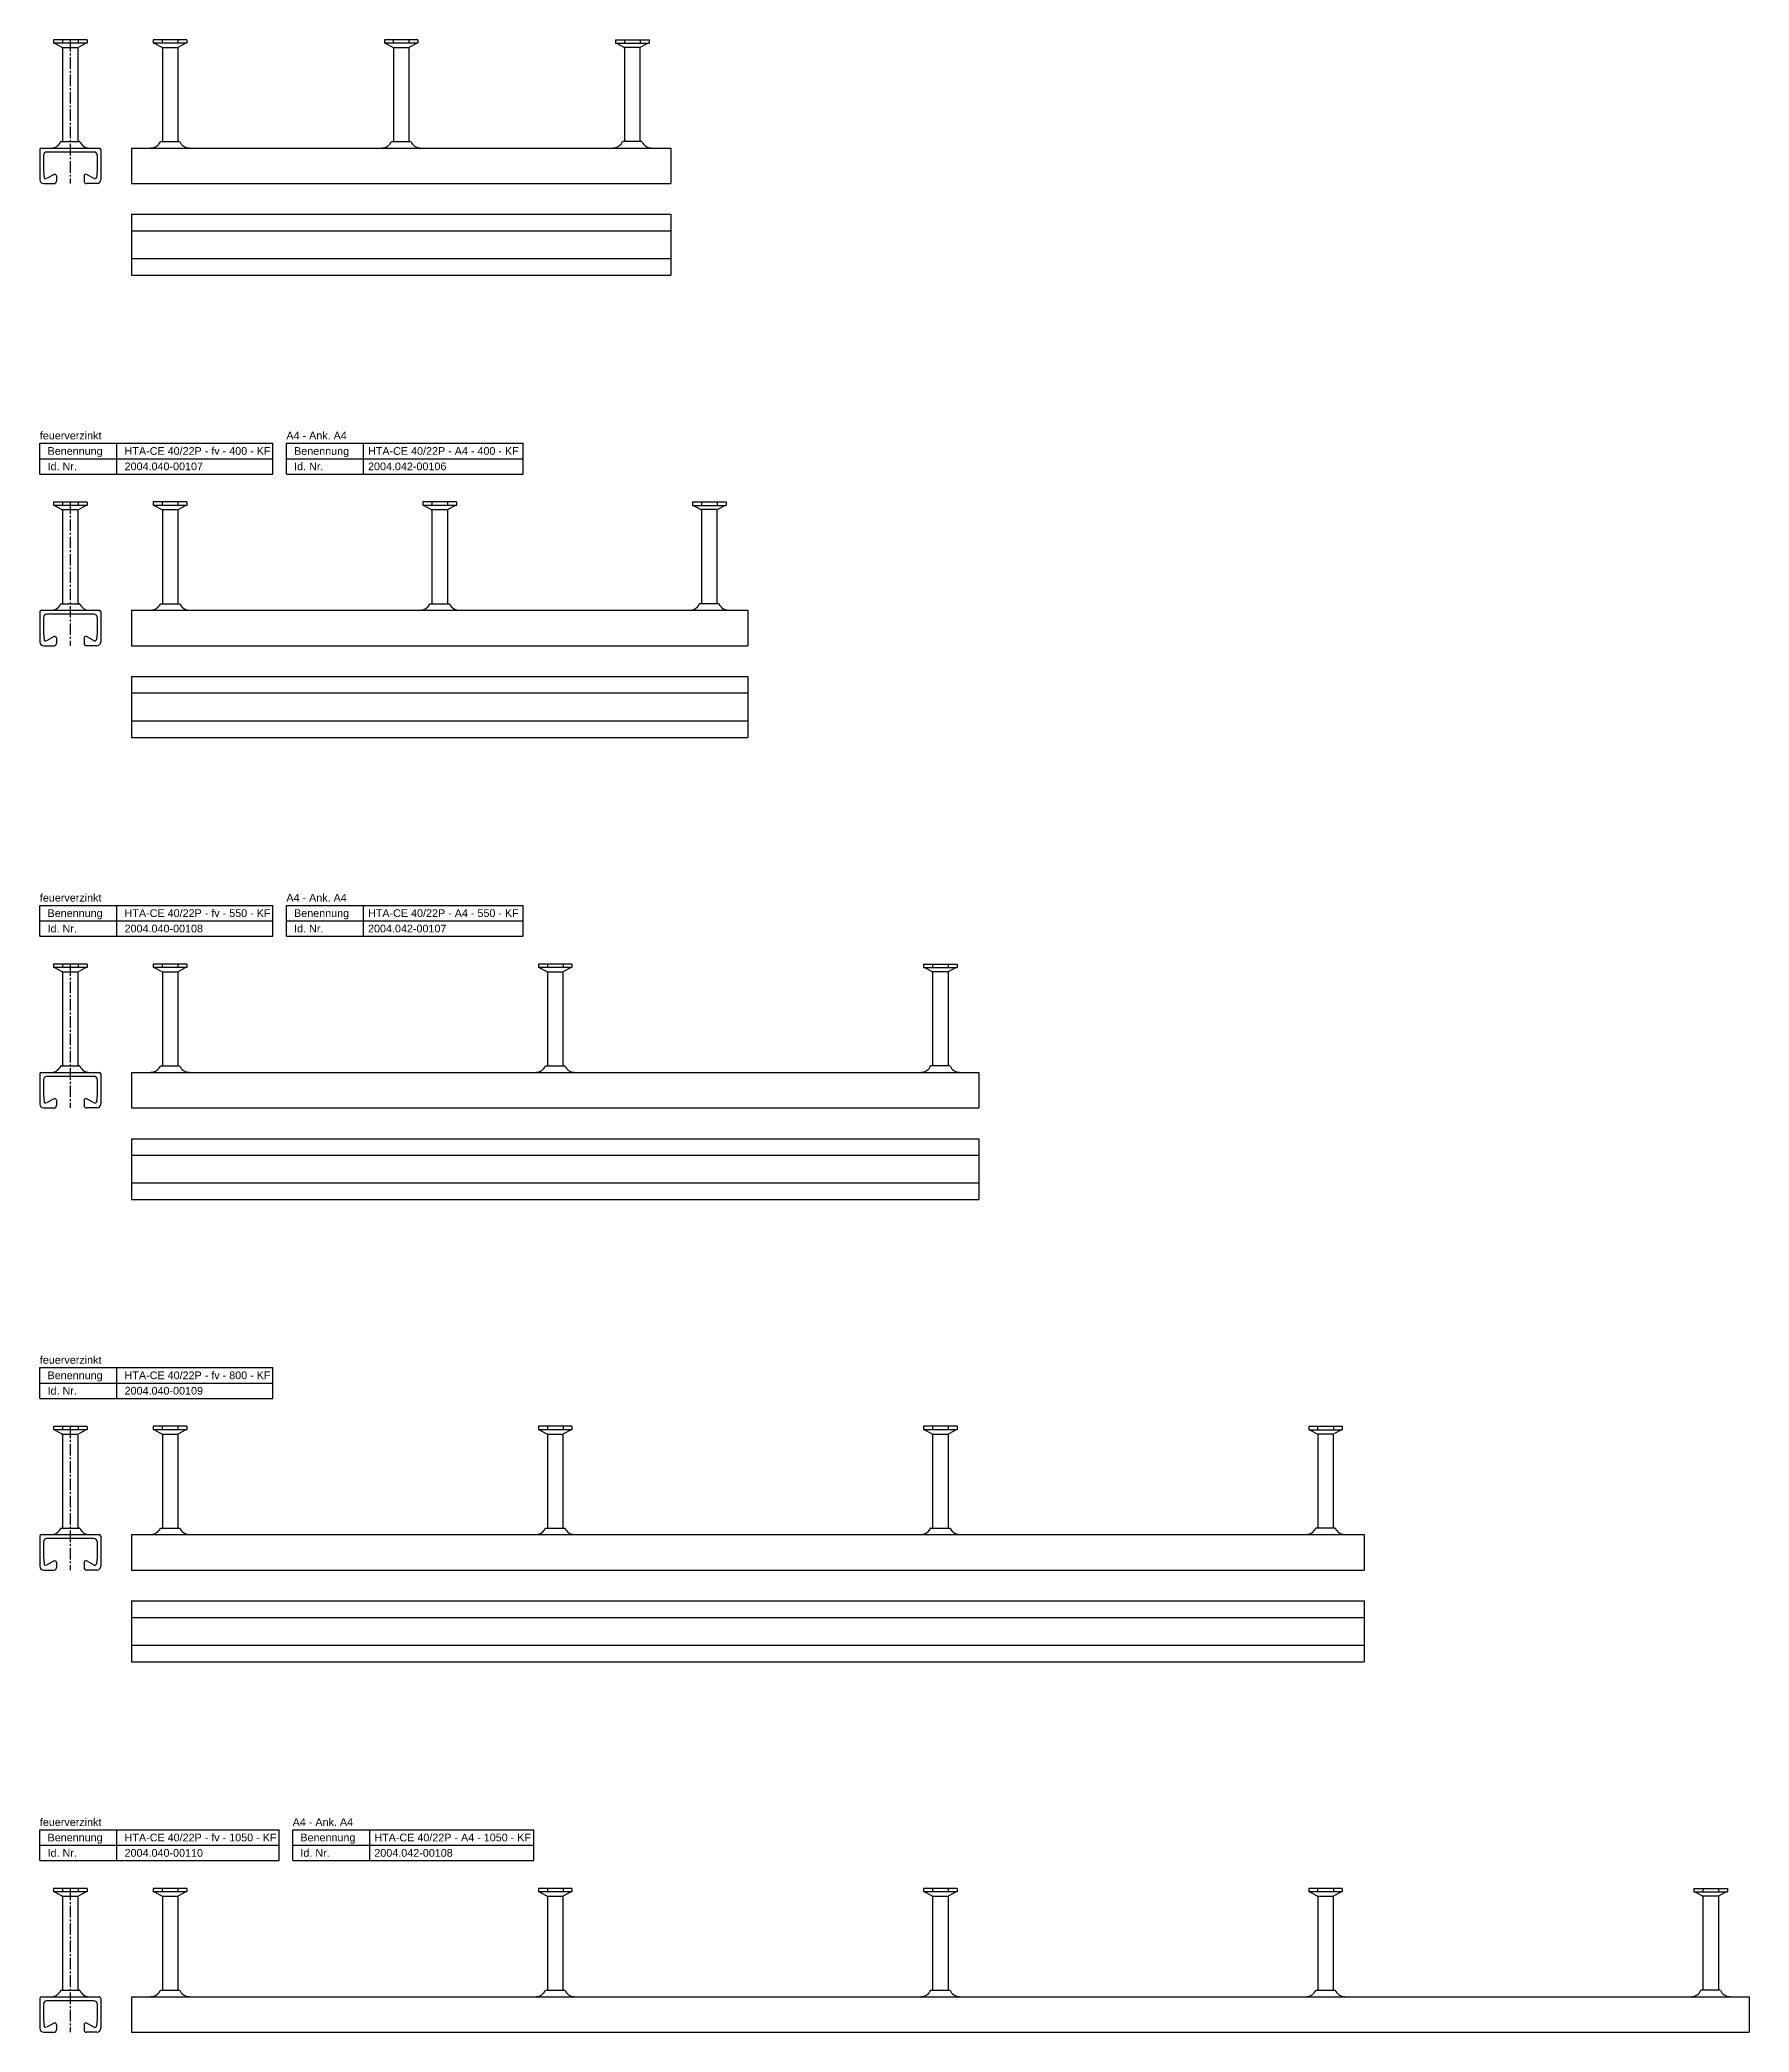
# Model space of a CAD drawing. Header units: millimetres. Extents: x 7205 to 13335, y -2256 to 2742.
# Drawn here: x 7205 to 8315, y 203 to 1497 of the extents above; entities that cross this region are included whole.
import ezdxf

# ---------------------------------------------------------------- set-up
doc = ezdxf.new("R2010")
doc.units = ezdxf.units.MM
doc.header["$LTSCALE"] = 10
doc.header["$PDMODE"] = 35
doc.linetypes.add('MITTE2', pattern=[1.125, 0.75, -0.125, 0.125, -0.125])
doc.layers.get('DEFPOINTS').update_dxf_attribs({"linetype": 'CONTINUOUS'})
for name, color, linetype in [('ACHSEN', 1, 'MITTE2'), ('HALFEN', 2, 'CONTINUOUS'), ('TEXT3', 3, 'CONTINUOUS')]:
    doc.layers.add(name, color=color, linetype=linetype)
doc.styles.add('ARIAL50', font='arial.ttf', dxfattribs={"height": 5})

msp = doc.modelspace()

# ---------------------------------------------------------------- linework, layer by layer
at = {"layer": 'ACHSEN'}
for p, q in [((7225, 1496.5), (7225, 1403.3)), ((7225, 1196.5), (7225, 1103.3)), ((7225, 896.5), (7225, 803.3)), ((7225, 596.5), (7225, 503.3)), ((7225, 296.5), (7225, 203.3))]:
    msp.add_line(p, q, dxfattribs=at)
at = {"layer": 'DEFPOINTS', "color": 0, "linetype": 'ByBlock'}
for p in [(7231.3, 1430.5), (7231.3, 1430.5), (7231.3, 1130.5), (7231.3, 1130.5), (7231.3, 830.5), (7231.3, 830.5), (7231.3, 530.5), (7231.3, 530.5), (7231.3, 230.5), (7231.3, 230.5)]:
    msp.add_point(p, dxfattribs=at)
at = {"layer": 'HALFEN'}
for p, q in [((7214.1, 1496.5), (7214.1, 1494.4)), ((7235.9, 1496.5), (7214.1, 1496.5)), ((7235.9, 1494.4), (7214.1, 1494.4)), ((7214.7, 1494.4), (7219.6, 1491.8)), ((7220, 1496.5), (7220, 1494.5)), ((7220, 1491.1), (7220, 1430.5)), ((7220.2, 1491.6), (7229.8, 1491.6)), ((7230, 1491.1), (7230, 1430.5)), ((7230.1, 1496.5), (7230.1, 1494.5)), ((7235.4, 1494.4), (7230.5, 1491.8)), ((7235.9, 1496.5), (7235.9, 1494.4)), ((7278.9, 1496.6), (7278.9, 1494.4)), ((7300.7, 1496.6), (7278.9, 1496.6)), ((7300.7, 1494.4), (7278.9, 1494.4)), ((7279.5, 1494.4), (7284.4, 1491.8)), ((7284.7, 1496.5), (7284.7, 1494.5)), ((7284.8, 1491.1), (7284.8, 1430.5)), ((7285, 1491.6), (7294.5, 1491.6)), ((7294.8, 1491.1), (7294.8, 1430.5)), ((7294.9, 1496.5), (7294.9, 1494.5)), ((7300.1, 1494.4), (7295.2, 1491.8)), ((7300.7, 1496.6), (7300.7, 1494.4)), ((7428.9, 1496.6), (7428.9, 1494.4)), ((7450.7, 1496.6), (7428.9, 1496.6)), ((7450.7, 1494.4), (7428.9, 1494.4)), ((7429.5, 1494.4), (7434.4, 1491.8)), ((7434.7, 1496.5), (7434.7, 1494.5)), ((7434.8, 1491.1), (7434.8, 1430.5)), ((7435, 1491.6), (7444.5, 1491.6)), ((7444.8, 1491.1), (7444.8, 1430.5)), ((7444.9, 1496.5), (7444.9, 1494.5)), ((7450.1, 1494.4), (7445.2, 1491.8)), ((7450.7, 1496.6), (7450.7, 1494.4)), ((7578.9, 1496.6), (7578.9, 1494.4)), ((7578.9, 1496.6), (7600.7, 1496.6)), ((7578.9, 1494.4), (7600.7, 1494.4)), ((7579.5, 1494.4), (7584.4, 1491.8)), ((7584.7, 1496.5), (7584.7, 1494.5)), ((7584.8, 1491.1), (7584.8, 1430.5)), ((7594.6, 1491.6), (7585, 1491.6)), ((7594.8, 1491.1), (7594.8, 1430.5)), ((7594.9, 1496.5), (7594.9, 1494.5)), ((7600.1, 1494.4), (7595.2, 1491.8)), ((7600.7, 1496.6), (7600.7, 1494.4)), ((7205.3, 1425.3), (7205.3, 1405.8)), ((7206.3, 1426.3), (7243.8, 1426.3)), ((7240.4, 1423.7), (7209.7, 1423.7)), ((7218.8, 1430.5), (7231.3, 1430.5)), ((7244.8, 1425.3), (7244.8, 1405.8)), ((7264.8, 1426.3), (7264.8, 1403.3)), ((7264.8, 1426.3), (7614.8, 1426.3)), ((7283.5, 1430.5), (7296, 1430.5)), ((7433.5, 1430.5), (7446, 1430.5)), ((7596, 1430.5), (7583.5, 1430.5)), ((7614.8, 1426.3), (7614.8, 1403.3)), ((7207.7, 1421.7), (7207.7, 1411.8)), ((7207.7, 1411.8), (7208, 1407.3)), ((7242.4, 1411.8), (7242, 1407.3)), ((7242.4, 1421.9), (7242.4, 1411.8)), ((7207.8, 1403.3), (7214.5, 1403.3)), ((7214.6, 1409.2), (7209.5, 1406.5)), ((7216, 1408.3), (7216, 1404.8)), ((7234, 1408.3), (7234, 1404.8)), ((7240.6, 1406.5), (7235.5, 1409.2)), ((7242.3, 1403.3), (7235.5, 1403.3)), ((7264.8, 1403.3), (7614.8, 1403.3)), ((7264.8, 1383.3), (7264.8, 1343.8)), ((7264.8, 1383.3), (7614.8, 1383.3)), ((7264.8, 1372.6), (7614.8, 1372.6)), ((7614.8, 1383.3), (7614.8, 1343.8)), ((7264.8, 1354.6), (7614.8, 1354.6)), ((7264.8, 1343.8), (7614.8, 1343.8)), ((7205.3, 1234.7), (7356.5, 1234.7)), ((7205.3, 1214.7), (7205.3, 1234.7)), ((7255.3, 1214.7), (7255.3, 1234.7)), ((7356.5, 1214.7), (7356.5, 1234.7)), ((7365.3, 1214.7), (7365.3, 1234.7)), ((7365.3, 1234.7), (7519.1, 1234.7)), ((7415.3, 1214.7), (7415.3, 1234.7)), ((7519.1, 1214.7), (7519.1, 1234.7)), ((7205.3, 1224.7), (7356.5, 1224.7)), ((7365.3, 1224.7), (7519.1, 1224.7)), ((7205.3, 1214.7), (7356.5, 1214.7)), ((7365.3, 1214.7), (7519.1, 1214.7)), ((7214.1, 1196.5), (7214.1, 1194.4)), ((7235.9, 1196.5), (7214.1, 1196.5)), ((7235.9, 1194.4), (7214.1, 1194.4)), ((7214.7, 1194.4), (7219.6, 1191.8)), ((7220, 1196.5), (7220, 1194.5)), ((7220, 1191.1), (7220, 1130.5)), ((7220.2, 1191.6), (7229.8, 1191.6)), ((7230, 1191.1), (7230, 1130.5)), ((7230.1, 1196.5), (7230.1, 1194.5)), ((7235.4, 1194.4), (7230.5, 1191.8)), ((7235.9, 1196.5), (7235.9, 1194.4)), ((7278.9, 1196.6), (7278.9, 1194.4)), ((7300.7, 1196.6), (7278.9, 1196.6)), ((7300.7, 1194.4), (7278.9, 1194.4)), ((7279.5, 1194.4), (7284.4, 1191.8)), ((7284.7, 1196.5), (7284.7, 1194.5)), ((7284.8, 1191.1), (7284.8, 1130.5)), ((7285, 1191.6), (7294.5, 1191.6)), ((7294.8, 1191.1), (7294.8, 1130.5)), ((7294.9, 1196.5), (7294.9, 1194.5)), ((7300.1, 1194.4), (7295.2, 1191.8)), ((7300.7, 1196.6), (7300.7, 1194.4)), ((7453.9, 1196.6), (7453.9, 1194.4)), ((7475.7, 1196.6), (7453.9, 1196.6)), ((7475.7, 1194.4), (7453.9, 1194.4)), ((7454.5, 1194.4), (7459.4, 1191.8)), ((7459.7, 1196.5), (7459.7, 1194.5)), ((7459.8, 1191.1), (7459.8, 1130.5)), ((7460, 1191.6), (7469.5, 1191.6)), ((7469.8, 1191.1), (7469.8, 1130.5)), ((7469.9, 1196.5), (7469.9, 1194.5)), ((7475.1, 1194.4), (7470.2, 1191.8)), ((7475.7, 1196.6), (7475.7, 1194.4)), ((7628.9, 1196.6), (7628.9, 1194.4)), ((7628.9, 1196.6), (7650.7, 1196.6)), ((7628.9, 1194.4), (7650.7, 1194.4)), ((7629.5, 1194.4), (7634.4, 1191.8)), ((7634.7, 1196.5), (7634.7, 1194.5)), ((7634.8, 1191.1), (7634.8, 1130.5)), ((7644.6, 1191.6), (7635, 1191.6)), ((7644.8, 1191.1), (7644.8, 1130.5)), ((7644.9, 1196.5), (7644.9, 1194.5)), ((7650.1, 1194.4), (7645.2, 1191.8)), ((7650.7, 1196.6), (7650.7, 1194.4)), ((7205.3, 1125.3), (7205.3, 1105.8)), ((7206.3, 1126.3), (7243.8, 1126.3)), ((7218.8, 1130.5), (7231.3, 1130.5)), ((7244.8, 1125.3), (7244.8, 1105.8)), ((7264.8, 1126.3), (7264.8, 1103.3)), ((7264.8, 1126.3), (7664.8, 1126.3)), ((7283.5, 1130.5), (7296, 1130.5)), ((7458.5, 1130.5), (7471, 1130.5)), ((7646, 1130.5), (7633.5, 1130.5)), ((7664.8, 1126.3), (7664.8, 1103.3)), ((7207.7, 1121.7), (7207.7, 1111.8)), ((7240.4, 1123.7), (7209.7, 1123.7)), ((7242.4, 1121.9), (7242.4, 1111.8)), ((7207.7, 1111.8), (7208, 1107.3)), ((7207.8, 1103.3), (7214.5, 1103.3)), ((7214.6, 1109.2), (7209.5, 1106.5)), ((7216, 1108.3), (7216, 1104.8)), ((7234, 1108.3), (7234, 1104.8)), ((7240.6, 1106.5), (7235.5, 1109.2)), ((7242.3, 1103.3), (7235.5, 1103.3)), ((7242.4, 1111.8), (7242, 1107.3)), ((7264.8, 1103.3), (7664.8, 1103.3)), ((7264.8, 1083.3), (7264.8, 1043.8)), ((7264.8, 1083.3), (7664.8, 1083.3)), ((7664.8, 1083.3), (7664.8, 1043.8)), ((7264.8, 1072.6), (7664.8, 1072.6)), ((7264.8, 1054.6), (7664.8, 1054.6)), ((7264.8, 1043.8), (7664.8, 1043.8)), ((7205.3, 934.7), (7356.5, 934.7)), ((7205.3, 914.7), (7205.3, 934.7)), ((7255.3, 914.7), (7255.3, 934.7)), ((7356.5, 914.7), (7356.5, 934.7)), ((7365.3, 914.7), (7365.3, 934.7)), ((7365.3, 934.7), (7519.1, 934.7)), ((7415.3, 914.7), (7415.3, 934.7)), ((7519.1, 914.7), (7519.1, 934.7)), ((7205.3, 924.7), (7356.5, 924.7)), ((7365.3, 924.7), (7519.1, 924.7)), ((7205.3, 914.7), (7356.5, 914.7)), ((7365.3, 914.7), (7519.1, 914.7)), ((7214.1, 896.5), (7214.1, 894.4)), ((7235.9, 896.5), (7214.1, 896.5)), ((7235.9, 894.4), (7214.1, 894.4)), ((7214.7, 894.4), (7219.6, 891.8)), ((7220, 896.5), (7220, 894.5)), ((7230.1, 896.5), (7230.1, 894.5)), ((7235.4, 894.4), (7230.5, 891.8)), ((7235.9, 896.5), (7235.9, 894.4)), ((7278.9, 896.6), (7278.9, 894.4)), ((7300.7, 896.6), (7278.9, 896.6)), ((7300.7, 894.4), (7278.9, 894.4)), ((7279.5, 894.4), (7284.4, 891.8)), ((7284.7, 896.5), (7284.7, 894.5)), ((7294.9, 896.5), (7294.9, 894.5)), ((7300.1, 894.4), (7295.2, 891.8)), ((7300.7, 896.6), (7300.7, 894.4)), ((7528.9, 896.6), (7528.9, 894.4)), ((7550.7, 896.6), (7528.9, 896.6)), ((7550.7, 894.4), (7528.9, 894.4)), ((7529.5, 894.4), (7534.4, 891.8)), ((7534.7, 896.5), (7534.7, 894.5)), ((7544.9, 896.5), (7544.9, 894.5)), ((7550.1, 894.4), (7545.2, 891.8)), ((7550.7, 896.6), (7550.7, 894.4)), ((7778.9, 896.6), (7778.9, 894.4)), ((7778.9, 896.6), (7800.7, 896.6)), ((7778.9, 894.4), (7800.7, 894.4)), ((7779.5, 894.4), (7784.4, 891.8)), ((7784.7, 896.5), (7784.7, 894.5)), ((7794.9, 896.5), (7794.9, 894.5)), ((7800.1, 894.4), (7795.2, 891.8)), ((7800.7, 896.6), (7800.7, 894.4)), ((7220, 891.1), (7220, 830.5)), ((7220.2, 891.6), (7229.8, 891.6)), ((7230, 891.1), (7230, 830.5)), ((7284.8, 891.1), (7284.8, 830.5)), ((7285, 891.6), (7294.5, 891.6)), ((7294.8, 891.1), (7294.8, 830.5)), ((7534.8, 891.1), (7534.8, 830.5)), ((7535, 891.6), (7544.5, 891.6)), ((7544.8, 891.1), (7544.8, 830.5)), ((7784.8, 891.1), (7784.8, 830.5)), ((7794.6, 891.6), (7785, 891.6)), ((7794.8, 891.1), (7794.8, 830.5)), ((7218.8, 830.5), (7231.3, 830.5)), ((7283.5, 830.5), (7296, 830.5)), ((7533.5, 830.5), (7546, 830.5)), ((7796, 830.5), (7783.5, 830.5)), ((7205.3, 825.3), (7205.3, 805.8)), ((7206.3, 826.3), (7243.8, 826.3)), ((7207.7, 821.7), (7207.7, 811.8)), ((7240.4, 823.7), (7209.7, 823.7)), ((7242.4, 821.9), (7242.4, 811.8)), ((7244.8, 825.3), (7244.8, 805.8)), ((7264.8, 826.3), (7264.8, 803.3)), ((7264.8, 826.3), (7814.8, 826.3)), ((7814.8, 826.3), (7814.8, 803.3)), ((7207.7, 811.8), (7208, 807.3)), ((7207.8, 803.3), (7214.5, 803.3)), ((7214.6, 809.2), (7209.5, 806.5)), ((7216, 808.3), (7216, 804.8)), ((7234, 808.3), (7234, 804.8)), ((7240.6, 806.5), (7235.5, 809.2)), ((7242.3, 803.3), (7235.5, 803.3)), ((7242.4, 811.8), (7242, 807.3)), ((7264.8, 803.3), (7814.8, 803.3)), ((7264.8, 783.3), (7264.8, 743.8)), ((7264.8, 783.3), (7814.8, 783.3)), ((7814.8, 783.3), (7814.8, 743.8)), ((7264.8, 772.6), (7814.8, 772.6)), ((7264.8, 754.6), (7814.8, 754.6)), ((7264.8, 743.8), (7814.8, 743.8)), ((7205.3, 634.7), (7356.5, 634.7)), ((7205.3, 614.7), (7205.3, 634.7)), ((7255.3, 614.7), (7255.3, 634.7)), ((7356.5, 614.7), (7356.5, 634.7)), ((7205.3, 624.7), (7356.5, 624.7)), ((7205.3, 614.7), (7356.5, 614.7)), ((7214.1, 596.5), (7214.1, 594.4)), ((7235.9, 596.5), (7214.1, 596.5)), ((7220, 596.5), (7220, 594.5)), ((7230.1, 596.5), (7230.1, 594.5)), ((7235.9, 596.5), (7235.9, 594.4)), ((7278.9, 596.6), (7278.9, 594.4)), ((7300.7, 596.6), (7278.9, 596.6)), ((7284.7, 596.5), (7284.7, 594.5)), ((7294.9, 596.5), (7294.9, 594.5)), ((7300.7, 596.6), (7300.7, 594.4)), ((7528.9, 596.6), (7528.9, 594.4)), ((7550.7, 596.6), (7528.9, 596.6)), ((7534.7, 596.5), (7534.7, 594.5)), ((7544.9, 596.5), (7544.9, 594.5)), ((7550.7, 596.6), (7550.7, 594.4)), ((7778.9, 596.6), (7778.9, 594.4)), ((7800.7, 596.6), (7778.9, 596.6)), ((7784.7, 596.5), (7784.7, 594.5)), ((7794.9, 596.5), (7794.9, 594.5)), ((7800.7, 596.6), (7800.7, 594.4)), ((8028.9, 596.6), (8028.9, 594.4)), ((8028.9, 596.6), (8050.7, 596.6)), ((8034.7, 596.5), (8034.7, 594.5)), ((8044.9, 596.5), (8044.9, 594.5)), ((8050.7, 596.6), (8050.7, 594.4)), ((7235.9, 594.4), (7214.1, 594.4)), ((7214.7, 594.4), (7219.6, 591.8)), ((7220, 591.1), (7220, 530.5)), ((7220.2, 591.6), (7229.8, 591.6)), ((7230, 591.1), (7230, 530.5)), ((7235.4, 594.4), (7230.5, 591.8)), ((7300.7, 594.4), (7278.9, 594.4)), ((7279.5, 594.4), (7284.4, 591.8)), ((7284.8, 591.1), (7284.8, 530.5)), ((7285, 591.6), (7294.5, 591.6)), ((7294.8, 591.1), (7294.8, 530.5)), ((7300.1, 594.4), (7295.2, 591.8)), ((7550.7, 594.4), (7528.9, 594.4)), ((7529.5, 594.4), (7534.4, 591.8)), ((7534.8, 591.1), (7534.8, 530.5)), ((7535, 591.6), (7544.5, 591.6)), ((7544.8, 591.1), (7544.8, 530.5)), ((7550.1, 594.4), (7545.2, 591.8)), ((7800.7, 594.4), (7778.9, 594.4)), ((7779.5, 594.4), (7784.4, 591.8)), ((7784.8, 591.1), (7784.8, 530.5)), ((7785, 591.6), (7794.5, 591.6)), ((7794.8, 591.1), (7794.8, 530.5)), ((7800.1, 594.4), (7795.2, 591.8)), ((8028.9, 594.4), (8050.7, 594.4)), ((8029.5, 594.4), (8034.4, 591.8)), ((8034.8, 591.1), (8034.8, 530.5)), ((8044.6, 591.6), (8035, 591.6)), ((8044.8, 591.1), (8044.8, 530.5)), ((8050.1, 594.4), (8045.2, 591.8)), ((7218.8, 530.5), (7231.3, 530.5)), ((7283.5, 530.5), (7296, 530.5)), ((7533.5, 530.5), (7546, 530.5)), ((7783.5, 530.5), (7796, 530.5)), ((8046, 530.5), (8033.5, 530.5)), ((7205.3, 525.3), (7205.3, 505.8)), ((7206.3, 526.3), (7243.8, 526.3)), ((7207.7, 521.7), (7207.7, 511.8)), ((7240.4, 523.7), (7209.7, 523.7)), ((7242.4, 521.9), (7242.4, 511.8)), ((7244.8, 525.3), (7244.8, 505.8)), ((7264.8, 526.3), (7264.8, 503.3)), ((7264.8, 526.3), (8064.8, 526.3)), ((8064.8, 526.3), (8064.8, 503.3)), ((7207.7, 511.8), (7208, 507.3)), ((7214.6, 509.2), (7209.5, 506.5)), ((7216, 508.3), (7216, 504.8)), ((7234, 508.3), (7234, 504.8)), ((7240.6, 506.5), (7235.5, 509.2)), ((7242.4, 511.8), (7242, 507.3)), ((7207.8, 503.3), (7214.5, 503.3)), ((7242.3, 503.3), (7235.5, 503.3)), ((7264.8, 503.3), (8064.8, 503.3)), ((7264.8, 483.3), (7264.8, 443.8)), ((7264.8, 483.3), (8064.8, 483.3)), ((8064.8, 483.3), (8064.8, 443.8)), ((7264.8, 472.6), (8064.8, 472.6)), ((7264.8, 454.6), (8064.8, 454.6)), ((7264.8, 443.8), (8064.8, 443.8)), ((7205.3, 334.7), (7360.7, 334.7)), ((7205.3, 314.7), (7205.3, 334.7)), ((7205.3, 324.7), (7360.7, 324.7)), ((7255.3, 314.7), (7255.3, 334.7)), ((7360.7, 314.7), (7360.7, 334.7)), ((7369.4, 314.7), (7369.4, 334.7)), ((7369.4, 334.7), (7525.9, 334.7)), ((7369.4, 324.7), (7525.9, 324.7)), ((7419.4, 314.7), (7419.4, 334.7)), ((7525.9, 314.7), (7525.9, 334.7)), ((7205.3, 314.7), (7360.7, 314.7)), ((7369.4, 314.7), (7525.9, 314.7)), ((7214.1, 296.5), (7214.1, 294.4)), ((7235.9, 296.5), (7214.1, 296.5)), ((7235.9, 294.4), (7214.1, 294.4)), ((7214.7, 294.4), (7219.6, 291.8)), ((7220, 296.5), (7220, 294.5)), ((7220, 291.1), (7220, 230.5)), ((7220.2, 291.6), (7229.8, 291.6)), ((7230, 291.1), (7230, 230.5)), ((7230.1, 296.5), (7230.1, 294.5)), ((7235.4, 294.4), (7230.5, 291.8)), ((7235.9, 296.5), (7235.9, 294.4)), ((7278.9, 296.6), (7278.9, 294.4)), ((7300.7, 296.6), (7278.9, 296.6)), ((7300.7, 294.4), (7278.9, 294.4)), ((7279.5, 294.4), (7284.4, 291.8)), ((7284.7, 296.5), (7284.7, 294.5)), ((7284.8, 291.1), (7284.8, 230.5)), ((7285, 291.6), (7294.5, 291.6)), ((7294.8, 291.1), (7294.8, 230.5)), ((7294.9, 296.5), (7294.9, 294.5)), ((7300.1, 294.4), (7295.2, 291.8)), ((7300.7, 296.6), (7300.7, 294.4)), ((7528.9, 296.6), (7528.9, 294.4)), ((7550.7, 296.6), (7528.9, 296.6)), ((7550.7, 294.4), (7528.9, 294.4)), ((7529.5, 294.4), (7534.4, 291.8)), ((7534.7, 296.5), (7534.7, 294.5)), ((7534.8, 291.1), (7534.8, 230.5)), ((7535, 291.6), (7544.5, 291.6)), ((7544.8, 291.1), (7544.8, 230.5)), ((7544.9, 296.5), (7544.9, 294.5)), ((7550.1, 294.4), (7545.2, 291.8)), ((7550.7, 296.6), (7550.7, 294.4)), ((7778.9, 296.6), (7778.9, 294.4)), ((7800.7, 296.6), (7778.9, 296.6)), ((7800.7, 294.4), (7778.9, 294.4)), ((7779.5, 294.4), (7784.4, 291.8)), ((7784.7, 296.5), (7784.7, 294.5)), ((7784.8, 291.1), (7784.8, 230.5)), ((7785, 291.6), (7794.5, 291.6)), ((7794.8, 291.1), (7794.8, 230.5)), ((7794.9, 296.5), (7794.9, 294.5)), ((7800.1, 294.4), (7795.2, 291.8)), ((7800.7, 296.6), (7800.7, 294.4)), ((8028.9, 296.6), (8028.9, 294.4)), ((8050.7, 296.6), (8028.9, 296.6)), ((8050.7, 294.4), (8028.9, 294.4)), ((8029.5, 294.4), (8034.4, 291.8)), ((8034.7, 296.5), (8034.7, 294.5)), ((8034.8, 291.1), (8034.8, 230.5)), ((8035, 291.6), (8044.5, 291.6)), ((8044.8, 291.1), (8044.8, 230.5)), ((8044.9, 296.5), (8044.9, 294.5)), ((8050.1, 294.4), (8045.2, 291.8)), ((8050.7, 296.6), (8050.7, 294.4)), ((8278.9, 296.6), (8278.9, 294.4)), ((8278.9, 296.6), (8300.7, 296.6)), ((8278.9, 294.4), (8300.7, 294.4)), ((8279.5, 294.4), (8284.4, 291.8)), ((8284.7, 296.5), (8284.7, 294.5)), ((8284.8, 291.1), (8284.8, 230.5)), ((8294.6, 291.6), (8285, 291.6)), ((8294.8, 291.1), (8294.8, 230.5)), ((8294.9, 296.5), (8294.9, 294.5)), ((8300.1, 294.4), (8295.2, 291.8)), ((8300.7, 296.6), (8300.7, 294.4)), ((7205.3, 225.3), (7205.3, 205.8)), ((7206.3, 226.3), (7243.8, 226.3)), ((7207.7, 221.7), (7207.7, 211.8)), ((7240.4, 223.7), (7209.7, 223.7)), ((7218.8, 230.5), (7231.3, 230.5)), ((7242.4, 221.9), (7242.4, 211.8)), ((7244.8, 225.3), (7244.8, 205.8)), ((7264.8, 226.3), (7264.8, 203.3)), ((7264.8, 226.3), (8314.8, 226.3)), ((7283.5, 230.5), (7296, 230.5)), ((7533.5, 230.5), (7546, 230.5)), ((7783.5, 230.5), (7796, 230.5)), ((8033.5, 230.5), (8046, 230.5)), ((8296, 230.5), (8283.5, 230.5)), ((8314.8, 226.3), (8314.8, 203.3)), ((7207.7, 211.8), (7208, 207.3)), ((7214.6, 209.2), (7209.5, 206.5)), ((7216, 208.3), (7216, 204.8)), ((7234, 208.3), (7234, 204.8)), ((7240.6, 206.5), (7235.5, 209.2)), ((7242.4, 211.8), (7242, 207.3)), ((7207.8, 203.3), (7214.5, 203.3)), ((7242.3, 203.3), (7235.5, 203.3)), ((7264.8, 203.3), (8314.8, 203.3))]:
    msp.add_line(p, q, dxfattribs=at)
for centre, radius, start, end in [((7219.2, 1491.1), 0.8, 0, 62.3005), ((7230.8, 1491.1), 0.8, 117.6995, 180), ((7284, 1491.1), 0.8, 0, 62.3005), ((7295.6, 1491.1), 0.8, 117.6995, 180), ((7434, 1491.1), 0.8, 0, 62.3005), ((7445.6, 1491.1), 0.8, 117.6995, 180), ((7584, 1491.1), 0.8, 0, 62.3005), ((7595.6, 1491.1), 0.8, 117.6995, 180), ((7206.3, 1425.3), 1, 90, 180), ((7209.7, 1421.7), 2, 90, 180), ((7212.6, 1433), 6.7, 270.9954, 338.0812), ((7237.5, 1433), 6.7, 201.9188, 269.0046), ((7240.4, 1421.7), 2, 4.4416, 90), ((7243.8, 1425.3), 1, 0, 90), ((7277.3, 1433.1), 6.7, 270.9954, 338.0812), ((7302.3, 1433.1), 6.7, 201.9188, 269.0046), ((7427.3, 1433.1), 6.7, 270.9954, 338.0812), ((7452.3, 1433.1), 6.7, 201.9188, 269.0046), ((7577.3, 1433.1), 6.7, 270.9954, 338.0812), ((7602.3, 1433.1), 6.7, 201.9188, 269.0046), ((7207.8, 1405.8), 2.5, 180, 270), ((7209, 1407.4), 1, 184.4163, 298.6582), ((7214.5, 1404.8), 1.5, 270, 0), ((7215, 1408.3), 1, 0, 118.6582), ((7235, 1408.3), 1, 61.3418, 180), ((7235.5, 1404.8), 1.5, 180, 270), ((7241, 1407.4), 1, 241.3418, 355.5837), ((7242.3, 1405.8), 2.5, 270, 0), ((7219.2, 1191.1), 0.8, 0, 62.3005), ((7230.8, 1191.1), 0.8, 117.6995, 180), ((7284, 1191.1), 0.8, 0, 62.3005), ((7295.6, 1191.1), 0.8, 117.6995, 180), ((7459, 1191.1), 0.8, 0, 62.3005), ((7470.6, 1191.1), 0.8, 117.6995, 180), ((7634, 1191.1), 0.8, 0, 62.3005), ((7645.6, 1191.1), 0.8, 117.6995, 180), ((7206.3, 1125.3), 1, 90, 180), ((7212.6, 1133), 6.7, 270.9954, 338.0812), ((7237.5, 1133), 6.7, 201.9188, 269.0046), ((7243.8, 1125.3), 1, 0, 90), ((7277.3, 1133.1), 6.7, 270.9954, 338.0812), ((7302.3, 1133.1), 6.7, 201.9188, 269.0046), ((7452.3, 1133.1), 6.7, 270.9954, 338.0812), ((7477.3, 1133.1), 6.7, 201.9188, 269.0046), ((7627.3, 1133.1), 6.7, 270.9954, 338.0812), ((7652.3, 1133.1), 6.7, 201.9188, 269.0046), ((7209.7, 1121.7), 2, 90, 180), ((7240.4, 1121.7), 2, 4.4416, 90), ((7207.8, 1105.8), 2.5, 180, 270), ((7209, 1107.4), 1, 184.4163, 298.6582), ((7214.5, 1104.8), 1.5, 270, 0), ((7215, 1108.3), 1, 0, 118.6582), ((7235, 1108.3), 1, 61.3418, 180), ((7235.5, 1104.8), 1.5, 180, 270), ((7241, 1107.4), 1, 241.3418, 355.5837), ((7242.3, 1105.8), 2.5, 270, 0), ((7219.2, 891.1), 0.8, 0, 62.3005), ((7230.8, 891.1), 0.8, 117.6995, 180), ((7284, 891.1), 0.8, 0, 62.3005), ((7295.6, 891.1), 0.8, 117.6995, 180), ((7534, 891.1), 0.8, 0, 62.3005), ((7545.6, 891.1), 0.8, 117.6995, 180), ((7784, 891.1), 0.8, 0, 62.3005), ((7795.6, 891.1), 0.8, 117.6995, 180), ((7212.6, 833), 6.7, 270.9954, 338.0812), ((7237.5, 833), 6.7, 201.9188, 269.0046), ((7277.3, 833.1), 6.7, 270.9954, 338.0812), ((7302.3, 833.1), 6.7, 201.9188, 269.0046), ((7527.3, 833.1), 6.7, 270.9954, 338.0812), ((7552.3, 833.1), 6.7, 201.9188, 269.0046), ((7777.3, 833.1), 6.7, 270.9954, 338.0812), ((7802.3, 833.1), 6.7, 201.9188, 269.0046), ((7206.3, 825.3), 1, 90, 180), ((7209.7, 821.7), 2, 90, 180), ((7240.4, 821.7), 2, 4.4416, 90), ((7243.8, 825.3), 1, 0, 90), ((7207.8, 805.8), 2.5, 180, 270), ((7209, 807.4), 1, 184.4163, 298.6582), ((7214.5, 804.8), 1.5, 270, 0), ((7215, 808.3), 1, 0, 118.6582), ((7235, 808.3), 1, 61.3418, 180), ((7235.5, 804.8), 1.5, 180, 270), ((7241, 807.4), 1, 241.3418, 355.5837), ((7242.3, 805.8), 2.5, 270, 0), ((7219.2, 591.1), 0.8, 0, 62.3005), ((7230.8, 591.1), 0.8, 117.6995, 180), ((7284, 591.1), 0.8, 0, 62.3005), ((7295.6, 591.1), 0.8, 117.6995, 180), ((7534, 591.1), 0.8, 0, 62.3005), ((7545.6, 591.1), 0.8, 117.6995, 180), ((7784, 591.1), 0.8, 0, 62.3005), ((7795.6, 591.1), 0.8, 117.6995, 180), ((8034, 591.1), 0.8, 0, 62.3005), ((8045.6, 591.1), 0.8, 117.6995, 180), ((7212.6, 533), 6.7, 270.9954, 338.0812), ((7237.5, 533), 6.7, 201.9188, 269.0046), ((7277.3, 533.1), 6.7, 270.9954, 338.0812), ((7302.3, 533.1), 6.7, 201.9188, 269.0046), ((7527.3, 533.1), 6.7, 270.9954, 338.0812), ((7552.3, 533.1), 6.7, 201.9188, 269.0046), ((7777.3, 533.1), 6.7, 270.9954, 338.0812), ((7802.3, 533.1), 6.7, 201.9188, 269.0046), ((8027.3, 533.1), 6.7, 270.9954, 338.0812), ((8052.3, 533.1), 6.7, 201.9188, 269.0046), ((7206.3, 525.3), 1, 90, 180), ((7209.7, 521.7), 2, 90, 180), ((7240.4, 521.7), 2, 4.4416, 90), ((7243.8, 525.3), 1, 0, 90), ((7207.8, 505.8), 2.5, 180, 270), ((7209, 507.4), 1, 184.4163, 298.6582), ((7214.5, 504.8), 1.5, 270, 0), ((7215, 508.3), 1, 0, 118.6582), ((7235, 508.3), 1, 61.3418, 180), ((7235.5, 504.8), 1.5, 180, 270), ((7241, 507.4), 1, 241.3418, 355.5837), ((7242.3, 505.8), 2.5, 270, 0), ((7219.2, 291.1), 0.8, 0, 62.3005), ((7230.8, 291.1), 0.8, 117.6995, 180), ((7284, 291.1), 0.8, 0, 62.3005), ((7295.6, 291.1), 0.8, 117.6995, 180), ((7534, 291.1), 0.8, 0, 62.3005), ((7545.6, 291.1), 0.8, 117.6995, 180), ((7784, 291.1), 0.8, 0, 62.3005), ((7795.6, 291.1), 0.8, 117.6995, 180), ((8034, 291.1), 0.8, 0, 62.3005), ((8045.6, 291.1), 0.8, 117.6995, 180), ((8284, 291.1), 0.8, 0, 62.3005), ((8295.6, 291.1), 0.8, 117.6995, 180), ((7206.3, 225.3), 1, 90, 180), ((7209.7, 221.7), 2, 90, 180), ((7212.6, 233), 6.7, 270.9954, 338.0812), ((7237.5, 233), 6.7, 201.9188, 269.0046), ((7240.4, 221.7), 2, 4.4416, 90), ((7243.8, 225.3), 1, 0, 90), ((7277.3, 233.1), 6.7, 270.9954, 338.0812), ((7302.3, 233.1), 6.7, 201.9188, 269.0046), ((7527.3, 233.1), 6.7, 270.9954, 338.0812), ((7552.3, 233.1), 6.7, 201.9188, 269.0046), ((7777.3, 233.1), 6.7, 270.9954, 338.0812), ((7802.3, 233.1), 6.7, 201.9188, 269.0046), ((8027.3, 233.1), 6.7, 270.9954, 338.0812), ((8052.3, 233.1), 6.7, 201.9188, 269.0046), ((8277.3, 233.1), 6.7, 270.9954, 338.0812), ((8302.3, 233.1), 6.7, 201.9188, 269.0046), ((7209, 207.4), 1, 184.4163, 298.6582), ((7215, 208.3), 1, 0, 118.6582), ((7235, 208.3), 1, 61.3418, 180), ((7241, 207.4), 1, 241.3418, 355.5837), ((7207.8, 205.8), 2.5, 180, 270), ((7214.5, 204.8), 1.5, 270, 0), ((7235.5, 204.8), 1.5, 180, 270), ((7242.3, 205.8), 2.5, 270, 0)]:
    msp.add_arc(centre, radius, start, end, dxfattribs=at)
at = {"layer": 'TEXT3'}
for p, q in [((7218.8, 1430.5), (7219.3, 1430.5)), ((7231.3, 1430.5), (7230.8, 1430.5)), ((7283.5, 1430.5), (7284.1, 1430.5)), ((7433.5, 1430.5), (7434.1, 1430.5)), ((7596, 1430.5), (7595.5, 1430.5)), ((7218.8, 1130.5), (7219.3, 1130.5)), ((7231.3, 1130.5), (7230.8, 1130.5)), ((7283.5, 1130.5), (7284.1, 1130.5)), ((7458.5, 1130.5), (7459.1, 1130.5)), ((7646, 1130.5), (7645.5, 1130.5)), ((7218.8, 830.5), (7219.3, 830.5)), ((7231.3, 830.5), (7230.8, 830.5)), ((7283.5, 830.5), (7284.1, 830.5)), ((7533.5, 830.5), (7534.1, 830.5)), ((7796, 830.5), (7795.5, 830.5)), ((7218.8, 530.5), (7219.3, 530.5)), ((7231.3, 530.5), (7230.8, 530.5)), ((7283.5, 530.5), (7284.1, 530.5)), ((7533.5, 530.5), (7534.1, 530.5)), ((7783.5, 530.5), (7784.1, 530.5)), ((8046, 530.5), (8045.5, 530.5)), ((7218.8, 230.5), (7219.3, 230.5)), ((7231.3, 230.5), (7230.8, 230.5)), ((7283.5, 230.5), (7284.1, 230.5)), ((7533.5, 230.5), (7534.1, 230.5)), ((7783.5, 230.5), (7784.1, 230.5)), ((8033.5, 230.5), (8034.1, 230.5)), ((8296, 230.5), (8295.5, 230.5))]:
    msp.add_line(p, q, dxfattribs=at)

# ---------------------------------------------------------------- texts
at = {"layer": 'HALFEN', "style": 'ARIAL50'}
for s, p in [('feuerverzinkt', (7205.3, 1237.2)), ('A4 - Ank. A4', (7365.3, 1237.2)), ('Benennung', (7210.3, 1227.2)), ('HTA-CE 40/22P - fv - 400 - KF', (7260.3, 1227.2)), ('Benennung', (7370.3, 1227.2)), ('HTA-CE 40/22P - A4 - 400 - KF', (7418.3, 1227.2)), ('Id. Nr.', (7210.3, 1217.2)), ('2004.040-00107', (7260.3, 1217.2)), ('Id. Nr.', (7370.3, 1217.2)), ('2004.042-00106', (7418.3, 1217.2)), ('feuerverzinkt', (7205.3, 937.2)), ('Benennung', (7210.3, 927.2)), ('HTA-CE 40/22P - fv - 550 - KF', (7260.3, 927.2)), ('A4 - Ank. A4', (7365.3, 937.2)), ('Benennung', (7370.3, 927.2)), ('HTA-CE 40/22P - A4 - 550 - KF', (7418.3, 927.2)), ('Id. Nr.', (7210.3, 917.2)), ('2004.040-00108', (7260.3, 917.2)), ('Id. Nr.', (7370.3, 917.2)), ('2004.042-00107', (7418.3, 917.2)), ('feuerverzinkt', (7205.3, 637.2)), ('Benennung', (7210.3, 627.2)), ('Id. Nr.', (7210.3, 617.2)), ('2004.040-00109', (7260.3, 617.2)), ('HTA-CE 40/22P - fv - 800 - KF', (7260.3, 627.2)), ('feuerverzinkt', (7205.3, 337.2)), ('A4 - Ank. A4', (7369.4, 337.2)), ('Benennung', (7210.3, 327.2)), ('HTA-CE 40/22P - fv - 1050 - KF', (7260.3, 327.2)), ('Benennung', (7374.4, 327.2)), ('HTA-CE 40/22P - A4 - 1050 - KF', (7422.4, 327.2)), ('Id. Nr.', (7210.3, 317.2)), ('2004.040-00110', (7260.3, 317.2)), ('Id. Nr.', (7374.4, 317.2)), ('2004.042-00108', (7422.4, 317.2))]:
    msp.add_text(s, height=5, dxfattribs=at).set_placement(p)

doc.saveas('drawing.dxf')
